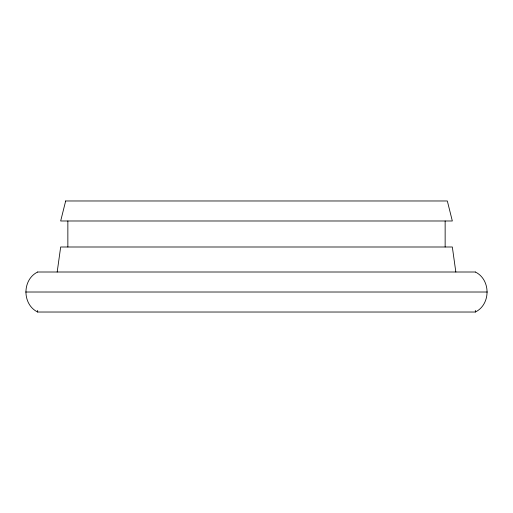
<?xml version="1.0" encoding="UTF-8"?>
<svg xmlns="http://www.w3.org/2000/svg" width="513" height="513" viewBox="0 0 513 513"><rect width="100%" height="100%" fill="white"/><g stroke="black" fill="none" stroke-linecap="round" stroke-linejoin="round"><path stroke-width="0.77" d="M57.187 272.005L60.669 246.997L452.331 246.997L455.833 272.005M37.667 272.005C22.046 279.611 22.046 304.414 37.667 312.026L37.661 310.423M37.629 272.005L475.371 272.005M25.65 292.012L487.35 292.012M37.629 312.026L475.371 312.026M475.333 272.005C490.954 279.611 490.954 304.414 475.333 312.026L475.339 310.423M445.143 220.988L445.143 246.99M67.857 220.988L67.857 246.99M65.67 200.974L60.669 220.988L452.331 220.988L447.33 200.974L65.67 200.974"/></g></svg>
